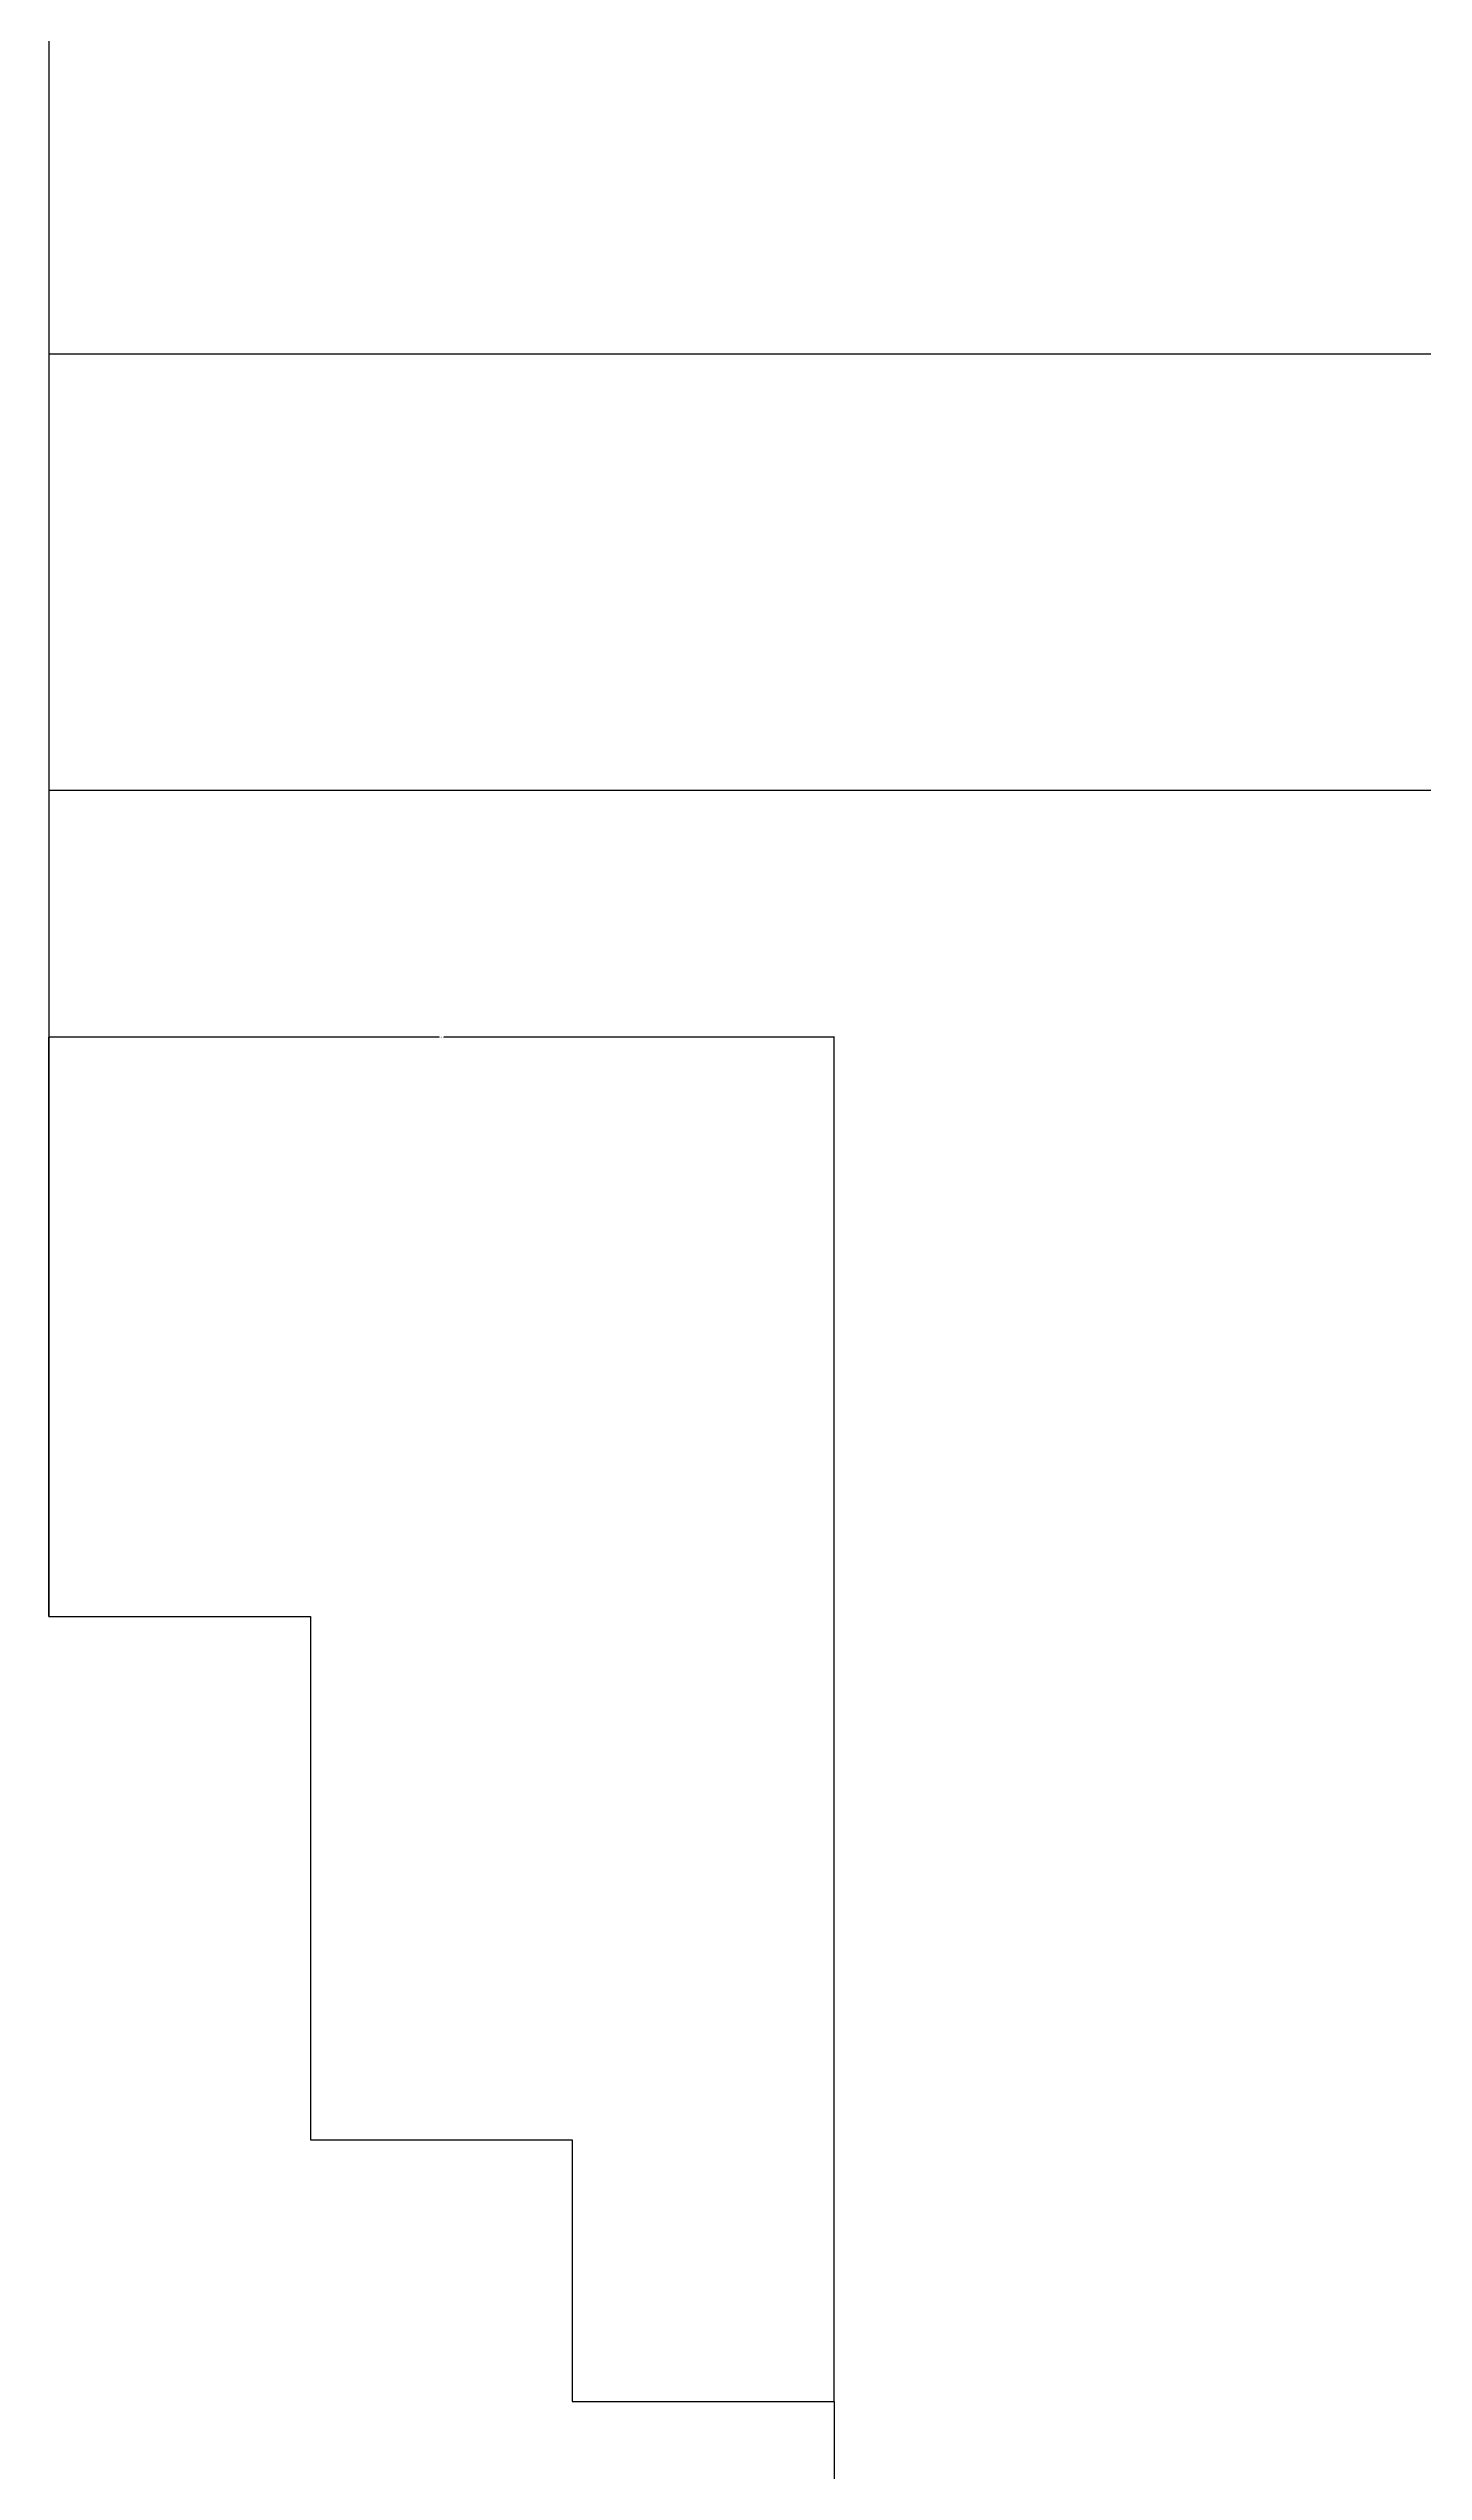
# Model space of a CAD drawing. Header units: metres. Extents: x 4568 to 182545, y -86951 to 35529.
# Drawn here: x 54834 to 55968, y -3232 to -1232 of the extents above; entities that cross this region are included whole.
import ezdxf

# ---------------------------------------------------------------- set-up
doc = ezdxf.new("R2010")
doc.units = ezdxf.units.M
doc.layers.add('BEAM', color=4, linetype='Continuous')
doc.layers.add('DIM', color=1, linetype='Continuous')
doc.dimstyles.get("Standard").update_dxf_attribs({"dimtxt": 2.5, "dimasz": 2.5, "dimexe": 1.25, "dimexo": 0.625, "dimtad": 1, "dimcen": 2.5, "dimazin": 3, "dimtfac": 1, "dimtmove": 0, "dimatfit": 3})

# ---------------------------------------------------------------- blocks, each defined once
blk = doc.blocks.new('_CLOSEDFILLED')
at = {"color": 0, "linetype": 'BYBLOCK'}
blk.add_solid([(-1, 0.2), (0, 0), (-1, -0.2)], dxfattribs=at)
blk = doc.blocks.new('*D125')
for p, q in [((55155.85, -2048.37), (54833.6, -2048.37)), ((54833.85, -2526.3), (54833.85, -2048.37)), ((55482.1, -2048.37), (55159.85, -2048.37)), ((55481.85, -3174.3), (55481.85, -2048.37))]:
    blk.add_line(p, q)
at = {"layer": 'Defpoints'}
for p in [(55481.85, -2048.37), (54833.85, -2526.3), (55481.85, -3174.3)]:
    blk.add_point(p, dxfattribs=at)
at = {"layer": 'DIM', "xscale": 0.25, "yscale": 0.25}
blk.add_blockref('_CLOSEDFILLED', (54833.85, -2048.37), dxfattribs=at)
at = {"layer": 'DIM', "xscale": 0.25, "yscale": 0.25, "rotation": 180}
blk.add_blockref('_CLOSEDFILLED', (55481.85, -2048.37), dxfattribs=at)
at = {"layer": 'DIM', "insert": (55157.85, -2048.37), "char_height": 1, "attachment_point": 5}
blk.add_mtext('60xn', dxfattribs=at)

msp = doc.modelspace()

# ---------------------------------------------------------------- linework, layer by layer
at = {"layer": 'BEAM'}
for p, q in [((54833.85, -227.52), (54833.85, -2526.3)), ((54833.85, -1484.44), (56741.85, -1484.44)), ((54833.85, -1844.44), (56741.85, -1844.44)), ((54833.85, -2526.3), (55049.85, -2526.3)), ((55049.85, -2526.3), (55049.85, -2958.3)), ((55049.85, -2958.3), (55265.85, -2958.3)), ((55265.85, -2958.3), (55265.85, -3174.3)), ((55265.85, -3174.3), (55481.85, -3174.3)), ((55481.85, -3174.3), (55481.85, -3606.3))]:
    msp.add_line(p, q, dxfattribs=at)

# ---------------------------------------------------------------- dimensions: what is measured, and where the dimension line sits
at = {"layer": 'DIM'}
dim = msp.add_linear_dim(base=(55481.85, -2048.37), p1=(55481.85, -3174.3), p2=(54833.85, -2526.3), text='60xn', dimstyle='Standard', dxfattribs=at)
dim.commit()
dim.dimension.update_dxf_attribs({"geometry": '*D125', "text_midpoint": (55157.85, -2048.37)})

doc.saveas('drawing.dxf')
